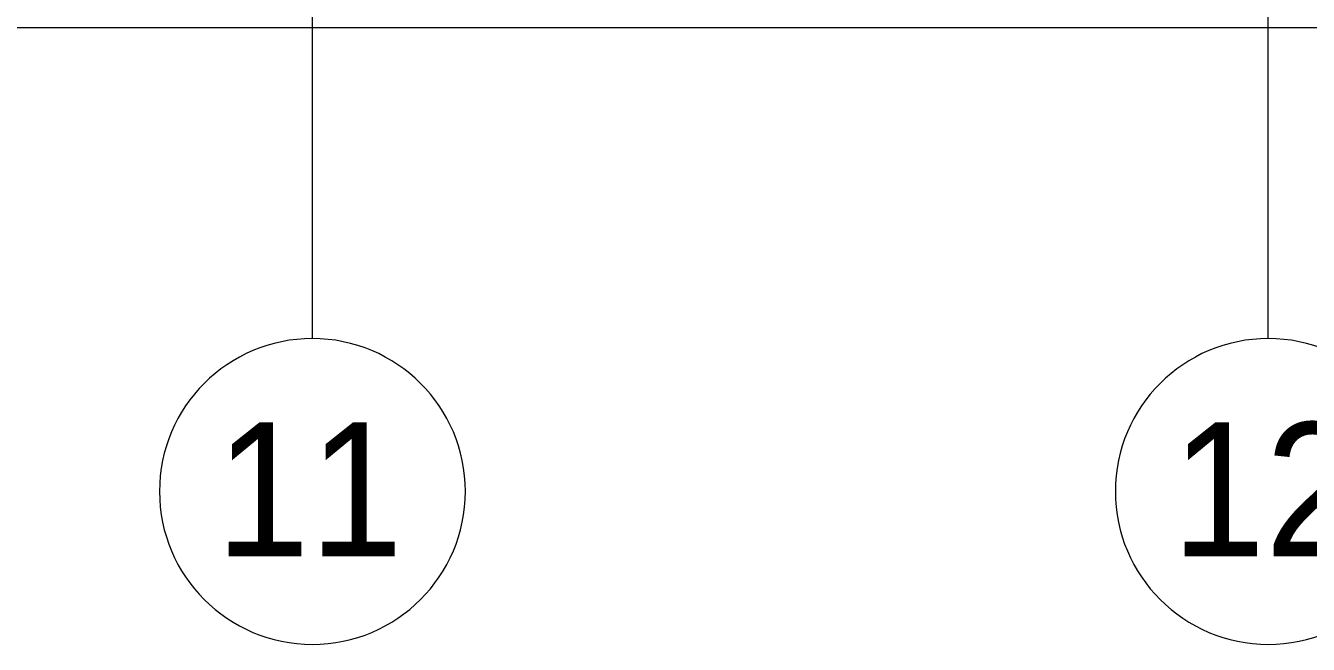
# Model space of a CAD drawing. Header units: millimetres. Extents: x -1178 to 415037, y -3506 to 42334.
# Drawn here: x 31810 to 38519, y -3506 to -269 of the extents above; entities that cross this region are included whole.
import ezdxf

# ---------------------------------------------------------------- set-up
doc = ezdxf.new("R2010")
doc.units = ezdxf.units.MM
for name, color, linetype, lineweight in [('A-WALL', 7, 'Continuous', 5), ('Оси', 7, 'Continuous', 9), ('Оси-1', 7, 'Continuous', 20)]:
    doc.layers.add(name, color=color, linetype=linetype, lineweight=lineweight)
doc.styles.add('Arial', font='arial.ttf', dxfattribs={"width": 0.9, "height": 700})

# ---------------------------------------------------------------- blocks, each defined once
blk = doc.blocks.new('Ось сетки - D8-29747960-Объем проектирования 1 этажа')
at = {"layer": 'Оси-1'}
for start, end in [(360, 180), (180, 360)]:
    blk.add_arc((0, 0), 4, start, end, dxfattribs=at)

msp = doc.modelspace()

# ---------------------------------------------------------------- linework, layer by layer
at = {"layer": 'A-WALL'}
msp.add_line((72280, -280), (-290, -280), dxfattribs=at)
at = {"layer": 'Оси'}
for p, q in [((33310, -1906.3), (33310, 3093.7)), ((38310, -1906.3), (38310, 3093.7))]:
    msp.add_line(p, q, dxfattribs=at)

# ---------------------------------------------------------------- block references
at = {"layer": 'Оси-1', "xscale": 199.9999999999999, "yscale": 199.9999999999999, "zscale": 199.9999999999999}
for p in [(33310, -2706.3), (38310, -2706.3)]:
    msp.add_blockref('Ось сетки - D8-29747960-Объем проектирования 1 этажа', p, dxfattribs=at)

# ---------------------------------------------------------------- texts
at = {"layer": 'Оси', "char_height": 700, "width": 1212.151, "attachment_point": 1, "style": 'Arial'}
for s, insert in [('11', (32804.8, -2345)), ('12', (37804.8, -2345))]:
    msp.add_mtext(s, dxfattribs=dict(at, insert=insert))

doc.saveas('drawing.dxf')
